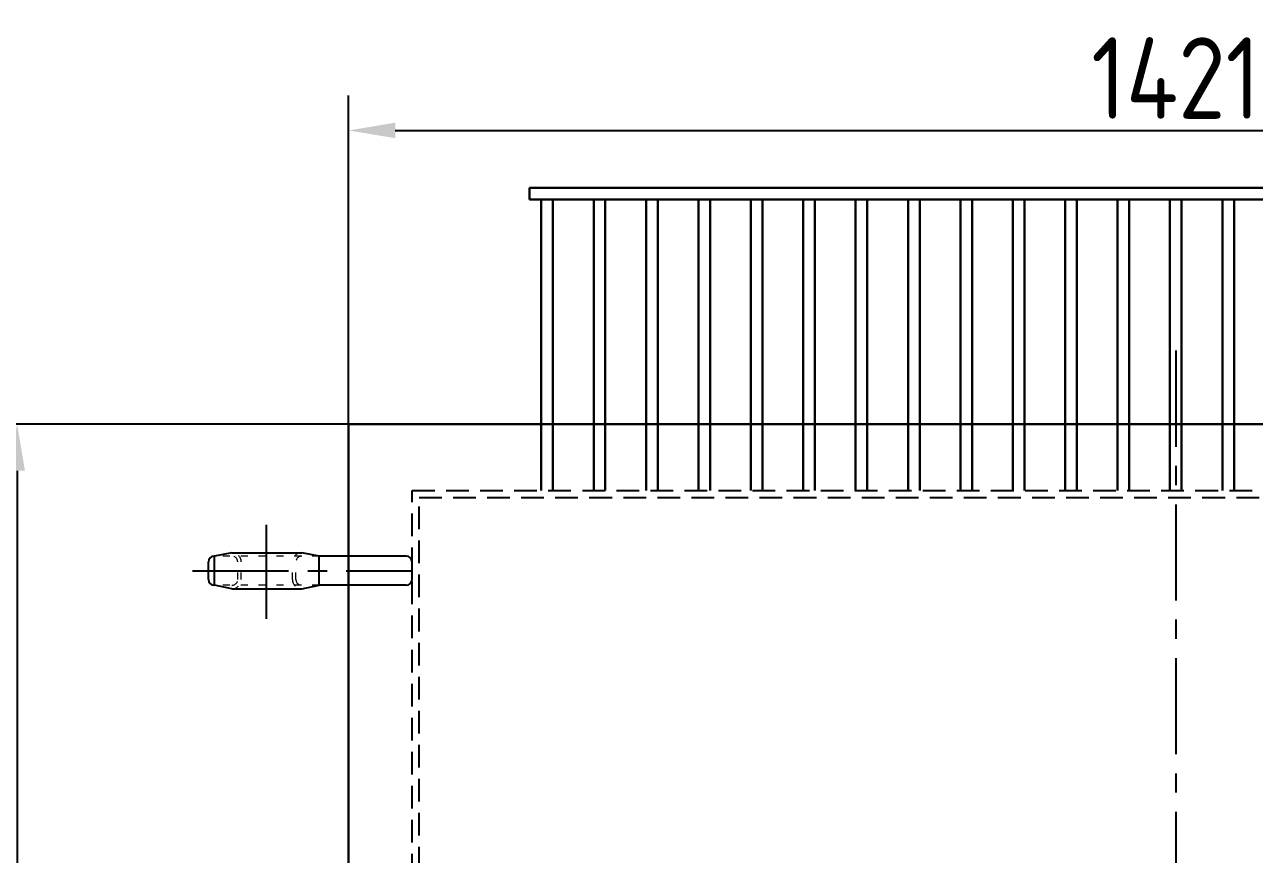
# Model space of a CAD drawing. Header units: millimetres. Extents: x 124493 to 133608, y -169944 to -164394.
# Drawn here: x 125658 to 126714, y -168214 to -167501 of the extents above; entities that cross this region are included whole.
import ezdxf

# ---------------------------------------------------------------- set-up
doc = ezdxf.new("R2010")
doc.units = ezdxf.units.MM
doc.header["$LTSCALE"] = 13
for name, pattern in [('ACAD_ISO03W100', [1.18, 0.47, -0.71]), ('CENTERX2', [101.6, 63.5, -12.7, 12.7, -12.7]), ('DASHED', [0.75, 0.5, -0.25])]:
    doc.linetypes.add(name, pattern=pattern)
for name, color, linetype in [('1', 4, 'Continuous'), ('粗实线', 4, 'Continuous'), ('铁心虚线', 1, 'DASHED')]:
    doc.layers.add(name, color=color, linetype=linetype)
doc.layers.add('标注、文本', color=3, linetype='Continuous', lineweight=25)
doc.styles.get("Standard").update_dxf_attribs({"font": 'gbenor.shx', "bigfont": 'gbcbig.shx'})
doc.dimstyles.new('1-15', dxfattribs={"dimscale": 20, "dimtxt": 3.5, "dimasz": 2, "dimexe": 1.5, "dimexo": 0.5, "dimgap": 0.5, "dimtad": 1, "dimtoh": 1, "dimdec": 1, "dimdsep": 46, "dimtxsty": 'Standard', "dimcen": 2.5, "dimclrd": 3, "dimclre": 3, "dimclrt": 3, "dimadec": 0, "dimazin": 2, "dimtfac": 1, "dimtdec": 1, "dimtmove": 0, "dimatfit": 2, "dimfxl": 1, "dimarcsym": 0})

# ---------------------------------------------------------------- blocks, each defined once
blk = doc.blocks.new('*D508')
at = {"layer": 'Defpoints', "color": 0, "transparency": 16777216}
for p in [(127357.1, -167591.8), (127357.1, -167844.1), (125936.1, -167864.1)]:
    blk.add_point(p, dxfattribs=at)
at = {"layer": '标注、文本', "color": 3, "lineweight": -2, "transparency": 16777216}
for p, q in [((125936.1, -167854.1), (125936.1, -167561.8)), ((127357.1, -167834.1), (127357.1, -167561.8)), ((125976.1, -167591.8), (127317.1, -167591.8))]:
    blk.add_line(p, q, dxfattribs=at)
at = {"layer": '标注、文本', "color": 3, "transparency": 16777216}
for points in [[(125976.1, -167585.1), (125976.1, -167598.4), (125936.1, -167591.8)], [(127317.1, -167585.1), (127317.1, -167598.4), (127357.1, -167591.8)]]:
    blk.add_solid(points, dxfattribs=at)
at = {"layer": '标注、文本', "color": 3, "transparency": 16777216, "insert": (126646.6, -167546.8), "char_height": 70, "attachment_point": 5}
blk.add_mtext('1421', dxfattribs=at)
blk = doc.blocks.new('*D509')
at = {"layer": 'Defpoints', "color": 0, "transparency": 16777216}
for p in [(125946.1, -167844.1), (125651.4, -168607.1), (126114.1, -168607.1)]:
    blk.add_point(p, dxfattribs=at)
at = {"layer": '标注、文本', "color": 3, "lineweight": -2, "transparency": 16777216}
for p, q in [((125936.1, -167844.1), (125621.4, -167844.1)), ((125651.4, -167884.1), (125651.4, -168567.1)), ((126104.1, -168607.1), (125621.4, -168607.1))]:
    blk.add_line(p, q, dxfattribs=at)
at = {"layer": '标注、文本', "color": 3, "transparency": 16777216}
for points in [[(125644.8, -167884.1), (125658.1, -167884.1), (125651.4, -167844.1)], [(125644.8, -168567.1), (125658.1, -168567.1), (125651.4, -168607.1)]]:
    blk.add_solid(points, dxfattribs=at)
at = {"layer": '标注、文本', "color": 3, "transparency": 16777216, "insert": (125606.4, -168225.6), "char_height": 70, "attachment_point": 5, "rotation": 90}
blk.add_mtext('763', dxfattribs=at)
blk = doc.blocks.new('*D510')
at = {"layer": 'Defpoints', "color": 0, "transparency": 16777216}
for p in [(125946.1, -167844.1), (125540.1, -169132.1), (125906.6, -169132.1)]:
    blk.add_point(p, dxfattribs=at)
at = {"layer": '标注、文本', "color": 3, "lineweight": -2, "transparency": 16777216}
for p, q in [((125936.1, -167844.1), (125510.1, -167844.1)), ((125540.1, -167884.1), (125540.1, -169092.1)), ((125896.6, -169132.1), (125510.1, -169132.1))]:
    blk.add_line(p, q, dxfattribs=at)
at = {"layer": '标注、文本', "color": 3, "transparency": 16777216}
for points in [[(125533.4, -167884.1), (125546.8, -167884.1), (125540.1, -167844.1)], [(125533.4, -169092.1), (125546.8, -169092.1), (125540.1, -169132.1)]]:
    blk.add_solid(points, dxfattribs=at)
at = {"layer": '标注、文本', "color": 3, "transparency": 16777216, "insert": (125495.1, -168488.1), "char_height": 70, "attachment_point": 5, "rotation": 90}
blk.add_mtext('1288', dxfattribs=at)

msp = doc.modelspace()

# ---------------------------------------------------------------- linework, layer by layer
at = {"layer": '1', "color": 1, "linetype": 'CENTERX2', "lineweight": -3, "ltscale": 0.1}
for p, q in [((126646.6, -167780.94), (126646.6, -169220.46)), ((125865.61, -168011.38), (125865.61, -167930.68)), ((125801.99, -167970.04), (125990.6, -167970.04))]:
    msp.add_line(p, q, dxfattribs=at)
at = {"layer": '标注、文本'}
for p, q in [((125815.62, -167977.54), (125815.62, -167962.54)), ((125835.86, -167954.54), (125820.86, -167957.54)), ((125820.86, -167982.54), (125820.86, -167957.54)), ((125835.86, -167954.54), (125895.86, -167954.54)), ((125910.86, -167957.54), (125895.86, -167954.54)), ((125985.6, -167957.54), (125910.86, -167957.54)), ((125910.86, -167982.54), (125910.86, -167957.54)), ((125990.6, -167977.54), (125990.6, -167962.54)), ((125835.86, -167985.54), (125820.86, -167982.54)), ((125895.86, -167985.54), (125910.86, -167982.54)), ((125985.6, -167982.54), (125910.86, -167982.54)), ((125835.86, -167985.54), (125895.86, -167985.54))]:
    msp.add_line(p, q, dxfattribs=at)
at = {"layer": '标注、文本', "color": 2, "linetype": 'ACAD_ISO03W100', "lineweight": 18}
for p, q in [((125910.86, -167957.54), (125820.62, -167957.54)), ((125840.86, -167977.54), (125840.86, -167962.54)), ((125843.86, -167977.54), (125843.86, -167962.54)), ((125887.86, -167977.54), (125887.86, -167962.54)), ((125890.86, -167977.54), (125890.86, -167962.54)), ((125910.86, -167982.54), (125820.62, -167982.54))]:
    msp.add_line(p, q, dxfattribs=at)
at = {"layer": '标注、文本'}
for centre, start, end in [((125820.62, -167962.54), 90, 180), ((125985.6, -167962.54), 0, 90), ((125820.62, -167977.54), 180, 270), ((125985.6, -167977.54), 270, 0)]:
    msp.add_arc(centre, 5, start, end, dxfattribs=at)
at = {"layer": '标注、文本', "color": 2, "linetype": 'ACAD_ISO03W100', "lineweight": 18}
for centre, radius, start, end in [((125835.86, -167962.54), 8, 0, 90), ((125835.86, -167962.54), 5, 0, 90), ((125895.86, -167962.54), 8, 90, 180), ((125895.86, -167962.54), 5, 90, 180), ((125835.86, -167977.54), 5, 270, 0), ((125835.86, -167977.54), 8, 270, 0), ((125895.86, -167977.54), 8, 180, 270), ((125895.86, -167977.54), 5, 180, 270)]:
    msp.add_arc(centre, radius, start, end, dxfattribs=at)
at = {"layer": '粗实线', "lineweight": 30}
for p, q in [((126091.6, -167641.12), (127201.6, -167641.12)), ((126091.6, -167641.12), (126091.6, -167651.12)), ((126091.6, -167651.12), (127201.6, -167651.12)), ((126101.6, -167651.12), (126101.6, -167901.12)), ((126111.6, -167651.12), (126111.6, -167901.12)), ((126146.6, -167651.12), (126146.6, -167901.12)), ((126156.6, -167651.12), (126156.6, -167901.12)), ((126191.6, -167651.12), (126191.6, -167901.12)), ((126201.6, -167651.12), (126201.6, -167901.12)), ((126236.6, -167651.12), (126236.6, -167901.12)), ((126246.6, -167651.12), (126246.6, -167901.12)), ((126281.6, -167651.12), (126281.6, -167901.12)), ((126291.6, -167651.12), (126291.6, -167901.12)), ((126326.6, -167651.12), (126326.6, -167901.12)), ((126336.6, -167651.12), (126336.6, -167901.12)), ((126371.6, -167651.12), (126371.6, -167901.12)), ((126381.6, -167651.12), (126381.6, -167901.12)), ((126416.6, -167651.12), (126416.6, -167901.12)), ((126426.6, -167651.12), (126426.6, -167901.12)), ((126461.6, -167651.12), (126461.6, -167901.12)), ((126471.6, -167651.12), (126471.6, -167901.12)), ((126506.6, -167651.12), (126506.6, -167901.12)), ((126516.6, -167651.12), (126516.6, -167901.12)), ((126551.6, -167651.12), (126551.6, -167901.12)), ((126561.6, -167651.12), (126561.6, -167901.12)), ((126596.6, -167651.12), (126596.6, -167901.12)), ((126606.6, -167651.12), (126606.6, -167901.12)), ((126641.6, -167651.12), (126641.6, -167901.12)), ((126651.6, -167651.12), (126651.6, -167901.12)), ((126686.6, -167651.12), (126686.6, -167901.12)), ((126696.6, -167651.12), (126696.6, -167901.12)), ((125936.1, -167844.12), (125936.1, -168607.12)), ((125936.1, -167844.12), (127357.1, -167844.12))]:
    msp.add_line(p, q, dxfattribs=at)
at = {"layer": '铁心虚线', "color": 6, "ltscale": 3}
for p, q in [((125990.6, -167901.12), (127302.6, -167901.12)), ((125990.6, -168613.12), (125990.6, -167901.12)), ((125996.6, -167907.12), (127296.6, -167907.12)), ((125996.6, -168607.12), (125996.6, -167907.12))]:
    msp.add_line(p, q, dxfattribs=at)

# ---------------------------------------------------------------- dimensions: what is measured, and where the dimension line sits
at = {"layer": '标注、文本'}
dim = msp.add_linear_dim(base=(127357.1, -167591.76), p1=(125936.1, -167864.12), p2=(127357.1, -167844.12), dimstyle='1-15', dxfattribs=at)
dim.commit()
dim.dimension.update_dxf_attribs({"geometry": '*D508', "text_midpoint": (126646.6, -167546.76)})
for base, p2, picture, middle in [((125540.1, -169132.12), (125906.6, -169132.12), '*D510', (125495.1, -168488.12)), ((125651.44, -168607.12), (126114.1, -168607.12), '*D509', (125606.44, -168225.62))]:
    dim = msp.add_linear_dim(base=base, p1=(125946.1, -167844.12), p2=p2, angle=90, dimstyle='1-15', dxfattribs=at)
    dim.commit()
    dim.dimension.update_dxf_attribs({"geometry": picture, "text_midpoint": middle})

doc.saveas('drawing.dxf')
